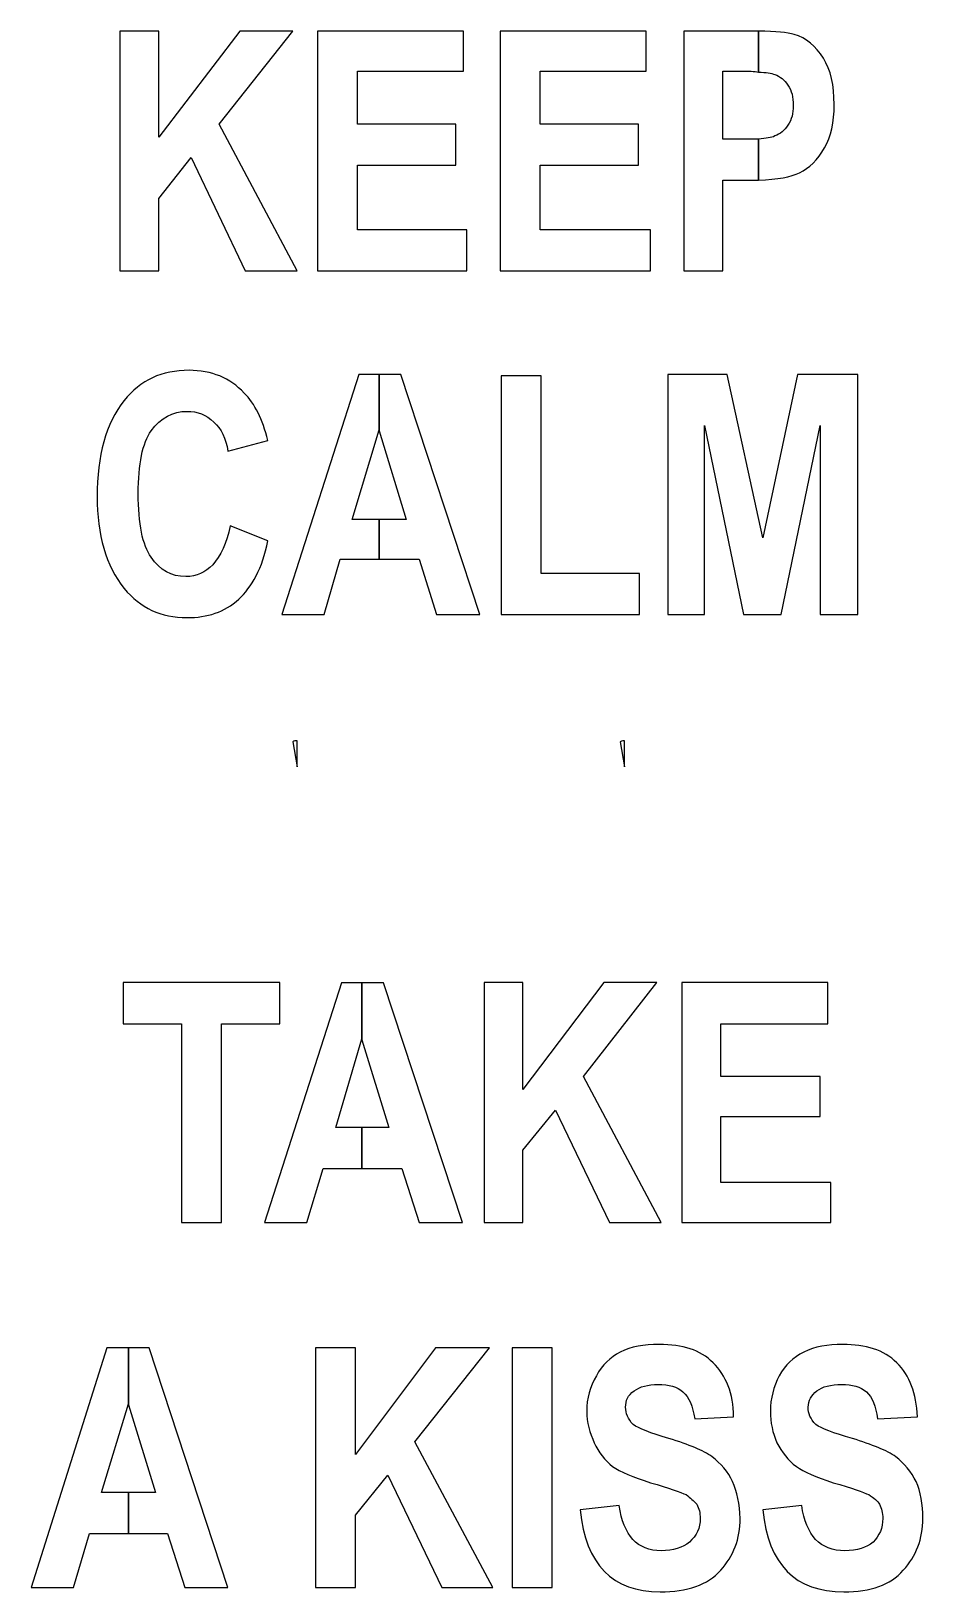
# Model space of a CAD drawing. Header units: centimetres. Extents: x -8.9 to 8.9, y -15.6 to 15.5.
import ezdxf

# ---------------------------------------------------------------- set-up
doc = ezdxf.new("R2010")
doc.units = ezdxf.units.CM
doc.header["$MEASUREMENT"] = 0
doc.layers.add('Layer 1', color=7, linetype='Continuous')

msp = doc.modelspace()

# ---------------------------------------------------------------- linework, layer by layer
at = {"layer": 'Layer 1'}
for points, knots in [([(-7.1147, 10.73109), (-7.1147, 10.73109), (-7.1147, 15.51018), (-7.1147, 15.51018), (-7.1147, 15.51018), (-7.1147, 15.51018), (-6.33976, 15.51018), (-6.33976, 15.51018), (-6.33976, 15.51018), (-6.33976, 15.51018), (-6.33976, 13.40066), (-6.33976, 13.40066), (-6.33976, 13.40066), (-6.33976, 13.40066), (-4.72511, 15.51018), (-4.72511, 15.51018), (-4.72511, 15.51018), (-4.72511, 15.51018), (-3.67049, 15.51018), (-3.67049, 15.51018), (-3.67049, 15.51018), (-3.67049, 15.51018), (-5.13419, 13.65873), (-5.13419, 13.65873), (-5.13419, 13.65873), (-5.13419, 13.65873), (-3.58434, 10.73106), (-3.58434, 10.73106), (-3.58434, 10.73106), (-3.58434, 10.73106), (-4.61764, 10.73106), (-4.61764, 10.73106), (-4.61764, 10.73106), (-4.61764, 10.73106), (-5.69389, 12.99155), (-5.69389, 12.99155), (-5.69389, 12.99155), (-5.69389, 12.99155), (-6.33976, 12.17343), (-6.33976, 12.17343), (-6.33976, 12.17343), (-6.33976, 12.17343), (-6.33976, 10.73108), (-6.33976, 10.73108), (-6.33976, 10.73108), (-6.33976, 10.73108), (-7.1147, 10.73109), (-7.1147, 10.73109)], [0, 0, 0, 0, 0.07692308, 0.07692308, 0.07692308, 0.07692308, 0.15384615, 0.15384615, 0.15384615, 0.15384615, 0.23076923, 0.23076923, 0.23076923, 0.23076923, 0.30769231, 0.30769231, 0.30769231, 0.30769231, 0.38461538, 0.38461538, 0.38461538, 0.38461538, 0.46153846, 0.46153846, 0.46153846, 0.46153846, 0.53846154, 0.53846154, 0.53846154, 0.53846154, 0.61538462, 0.61538462, 0.61538462, 0.61538462, 0.69230769, 0.69230769, 0.69230769, 0.69230769, 0.76923077, 0.76923077, 0.76923077, 0.76923077, 0.84615385, 0.84615385, 0.84615385, 0.84615385, 1, 1, 1, 1]), ([(-3.17532, 10.73109), (-3.17532, 10.73109), (-3.17532, 15.51018), (-3.17532, 15.51018), (-3.17532, 15.51018), (-3.17532, 15.51018), (-0.26921, 15.51018), (-0.26921, 15.51018), (-0.26921, 15.51018), (-0.26921, 15.51018), (-0.26921, 14.71368), (-0.26921, 14.71368), (-0.26921, 14.71368), (-0.26921, 14.71368), (-2.37879, 14.71368), (-2.37879, 14.71368), (-2.37879, 14.71368), (-2.37879, 14.71368), (-2.37879, 13.65876), (-2.37879, 13.65876), (-2.37879, 13.65876), (-2.37879, 13.65876), (-0.41987, 13.65876), (-0.41987, 13.65876), (-0.41987, 13.65876), (-0.41987, 13.65876), (-0.41987, 12.84091), (-0.41987, 12.84091), (-0.41987, 12.84091), (-0.41987, 12.84091), (-2.37879, 12.8409), (-2.37879, 12.8409), (-2.37879, 12.8409), (-2.37879, 12.8409), (-2.37879, 11.5492), (-2.37879, 11.5492), (-2.37879, 11.5492), (-2.37879, 11.5492), (-0.20468, 11.54921), (-0.20468, 11.54921), (-0.20468, 11.54921), (-0.20468, 11.54921), (-0.20468, 10.73109), (-0.20468, 10.73109), (-0.20468, 10.73109), (-0.20468, 10.73109), (-3.17532, 10.73109), (-3.17532, 10.73109)], [0, 0, 0, 0, 0.07692308, 0.07692308, 0.07692308, 0.07692308, 0.15384615, 0.15384615, 0.15384615, 0.15384615, 0.23076923, 0.23076923, 0.23076923, 0.23076923, 0.30769231, 0.30769231, 0.30769231, 0.30769231, 0.38461538, 0.38461538, 0.38461538, 0.38461538, 0.46153846, 0.46153846, 0.46153846, 0.46153846, 0.53846154, 0.53846154, 0.53846154, 0.53846154, 0.61538462, 0.61538462, 0.61538462, 0.61538462, 0.69230769, 0.69230769, 0.69230769, 0.69230769, 0.76923077, 0.76923077, 0.76923077, 0.76923077, 0.84615385, 0.84615385, 0.84615385, 0.84615385, 1, 1, 1, 1]), ([(0.46278, 10.73109), (0.46278, 10.73109), (0.46278, 15.51018), (0.46278, 15.51018), (0.46278, 15.51018), (0.46278, 15.51018), (3.3691, 15.51018), (3.3691, 15.51018), (3.3691, 15.51018), (3.3691, 15.51018), (3.3691, 14.71368), (3.3691, 14.71368), (3.3691, 14.71368), (3.3691, 14.71368), (1.25926, 14.71368), (1.25926, 14.71368), (1.25926, 14.71368), (1.25926, 14.71368), (1.25926, 13.65876), (1.25926, 13.65876), (1.25926, 13.65876), (1.25926, 13.65876), (3.21818, 13.65876), (3.21818, 13.65876), (3.21818, 13.65876), (3.21818, 13.65876), (3.21818, 12.84091), (3.21818, 12.84091), (3.21818, 12.84091), (3.21818, 12.84091), (1.25926, 12.8409), (1.25926, 12.8409), (1.25926, 12.8409), (1.25926, 12.8409), (1.25926, 11.5492), (1.25926, 11.5492), (1.25926, 11.5492), (1.25926, 11.5492), (3.45493, 11.54921), (3.45493, 11.54921), (3.45493, 11.54921), (3.45493, 11.54921), (3.45493, 10.73109), (3.45493, 10.73109), (3.45493, 10.73109), (3.45493, 10.73109), (0.46278, 10.73109), (0.46278, 10.73109)], [0, 0, 0, 0, 0.07692308, 0.07692308, 0.07692308, 0.07692308, 0.15384615, 0.15384615, 0.15384615, 0.15384615, 0.23076923, 0.23076923, 0.23076923, 0.23076923, 0.30769231, 0.30769231, 0.30769231, 0.30769231, 0.38461538, 0.38461538, 0.38461538, 0.38461538, 0.46153846, 0.46153846, 0.46153846, 0.46153846, 0.53846154, 0.53846154, 0.53846154, 0.53846154, 0.61538462, 0.61538462, 0.61538462, 0.61538462, 0.69230769, 0.69230769, 0.69230769, 0.69230769, 0.76923077, 0.76923077, 0.76923077, 0.76923077, 0.84615385, 0.84615385, 0.84615385, 0.84615385, 1, 1, 1, 1]), ([(4.12242, 10.73109), (4.12242, 10.73109), (4.12242, 10.73109), (4.12242, 10.73109), (4.12242, 10.73109), (4.12242, 10.73109), (4.12242, 15.51018), (4.12242, 15.51018), (4.12242, 15.51018), (4.12242, 15.51018), (5.39258, 15.51018), (5.39258, 15.51018), (5.39258, 15.51018), (5.45709, 15.51018), (5.54321, 15.51018), (5.60777, 15.51018), (5.60777, 15.51018), (5.60777, 15.51018), (5.60777, 14.69206), (5.60777, 14.69206), (5.60777, 14.69206), (5.52165, 14.71368), (5.41417, 14.71368), (5.28482, 14.71368), (5.28482, 14.71368), (5.28482, 14.71368), (4.89738, 14.71368), (4.89738, 14.71368), (4.89738, 14.71368), (4.89738, 14.71368), (4.89738, 13.35745), (4.89738, 13.35745), (4.89738, 13.35745), (4.89738, 13.35745), (5.3494, 13.35745), (5.3494, 13.35745), (5.3494, 13.35745), (5.43552, 13.35745), (5.52164, 13.35745), (5.60779, 13.35745), (5.60779, 13.35745), (5.60779, 13.35745), (5.60779, 12.5396), (5.60779, 12.5396), (5.60779, 12.5396), (5.54323, 12.5396), (5.47875, 12.5396), (5.41419, 12.5396), (5.41419, 12.5396), (5.41419, 12.5396), (4.89738, 12.5396), (4.89738, 12.5396), (4.89738, 12.5396), (4.89738, 12.5396), (4.89738, 10.73109), (4.89738, 10.73109), (4.89738, 10.73109), (4.89738, 10.73109), (4.12242, 10.73109), (4.12242, 10.73109)], [0, 0, 0, 0, 0.0625, 0.0625, 0.0625, 0.0625, 0.125, 0.125, 0.125, 0.125, 0.1875, 0.1875, 0.1875, 0.1875, 0.25, 0.25, 0.25, 0.25, 0.3125, 0.3125, 0.3125, 0.3125, 0.375, 0.375, 0.375, 0.375, 0.4375, 0.4375, 0.4375, 0.4375, 0.5, 0.5, 0.5, 0.5, 0.5625, 0.5625, 0.5625, 0.5625, 0.625, 0.625, 0.625, 0.625, 0.6875, 0.6875, 0.6875, 0.6875, 0.75, 0.75, 0.75, 0.75, 0.8125, 0.8125, 0.8125, 0.8125, 0.875, 0.875, 0.875, 0.875, 1, 1, 1, 1]), ([(5.60776, 15.51018), (5.95227, 15.51018), (6.1891, 15.48859), (6.31817, 15.44567), (6.31817, 15.44567), (6.55492, 15.38114), (6.74881, 15.20887), (6.89946, 14.97207), (6.89946, 14.97207), (7.05014, 14.73529), (7.1147, 14.43399), (7.1147, 14.04653), (7.1147, 14.04653), (7.1147, 13.70199), (7.05017, 13.40066), (6.92081, 13.18515), (6.92081, 13.18515), (6.79175, 12.94835), (6.6195, 12.77637), (6.42588, 12.69025), (6.42588, 12.69025), (6.25361, 12.60413), (5.99524, 12.5609), (5.60779, 12.5396), (5.60779, 12.5396), (5.60779, 12.5396), (5.60779, 13.35742), (5.60779, 13.35742), (5.60779, 13.35742), (5.75842, 13.37901), (5.86618, 13.37901), (5.93069, 13.42195), (5.93069, 13.42195), (6.03845, 13.46516), (6.12431, 13.52969), (6.18914, 13.63743), (6.18914, 13.63743), (6.27529, 13.74488), (6.29659, 13.87421), (6.29659, 14.02489), (6.29659, 14.02489), (6.29659, 14.19719), (6.27529, 14.32625), (6.18914, 14.43396), (6.18914, 14.43396), (6.12432, 14.54141), (6.03846, 14.60594), (5.93069, 14.64915), (5.93069, 14.64915), (5.86618, 14.67074), (5.75842, 14.69207), (5.60779, 14.69207), (5.60779, 14.69207), (5.60779, 14.69207), (5.60779, 15.51018), (5.60779, 15.51018), (5.60779, 15.51018), (5.60779, 15.51018), (5.60776, 15.51018), (5.60776, 15.51018)], [0, 0, 0, 0, 0.0625, 0.0625, 0.0625, 0.0625, 0.125, 0.125, 0.125, 0.125, 0.1875, 0.1875, 0.1875, 0.1875, 0.25, 0.25, 0.25, 0.25, 0.3125, 0.3125, 0.3125, 0.3125, 0.375, 0.375, 0.375, 0.375, 0.4375, 0.4375, 0.4375, 0.4375, 0.5, 0.5, 0.5, 0.5, 0.5625, 0.5625, 0.5625, 0.5625, 0.625, 0.625, 0.625, 0.625, 0.6875, 0.6875, 0.6875, 0.6875, 0.75, 0.75, 0.75, 0.75, 0.8125, 0.8125, 0.8125, 0.8125, 0.875, 0.875, 0.875, 0.875, 1, 1, 1, 1]), ([(-4.919, 5.6509), (-4.919, 5.6509), (-4.16568, 5.3493), (-4.16568, 5.3493), (-4.16568, 5.3493), (-4.27313, 4.81116), (-4.48831, 4.42373), (-4.74671, 4.18691), (-4.74671, 4.18691), (-5.02643, 3.92852), (-5.37097, 3.82102), (-5.78001, 3.82102), (-5.78001, 3.82102), (-6.29653, 3.82102), (-6.70558, 4.01464), (-7.02853, 4.40207), (-7.02853, 4.40207), (-7.39437, 4.85435), (-7.56661, 5.47861), (-7.56661, 6.23195), (-7.56661, 6.23195), (-7.56661, 7.05004), (-7.39437, 7.69594), (-7.02853, 8.14788), (-7.02853, 8.14788), (-6.70558, 8.55695), (-6.27521, 8.75057), (-5.73707, 8.75057), (-5.73707, 8.75057), (-5.28482, 8.75057), (-4.91898, 8.59989), (-4.63923, 8.29858), (-4.63923, 8.29858), (-4.42375, 8.08339), (-4.27313, 7.78209), (-4.16568, 7.35137), (-4.16568, 7.35137), (-4.16568, 7.35137), (-4.96189, 7.13618), (-4.96189, 7.13618), (-4.96189, 7.13618), (-5.00512, 7.39465), (-5.09127, 7.58817), (-5.2419, 7.71723), (-5.2419, 7.71723), (-5.39255, 7.8682), (-5.56482, 7.93271), (-5.78001, 7.93271), (-5.78001, 7.93271), (-6.06002, 7.93271), (-6.29653, 7.80338), (-6.49042, 7.54528), (-6.49042, 7.54528), (-6.66266, 7.30845), (-6.74884, 6.87779), (-6.74884, 6.29647), (-6.74884, 6.29647), (-6.74884, 5.69383), (-6.66267, 5.26319), (-6.49042, 5.02636), (-6.49042, 5.02636), (-6.31815, 4.76826), (-6.08137, 4.6389), (-5.80166, 4.6389), (-5.80166, 4.6389), (-5.58645, 4.6389), (-5.41418, 4.72502), (-5.26352, 4.87565), (-5.26352, 4.87565), (-5.11289, 5.048), (-4.98351, 5.30639), (-4.919, 5.6509)], [0, 0, 0, 0, 0.05263158, 0.05263158, 0.05263158, 0.05263158, 0.10526316, 0.10526316, 0.10526316, 0.10526316, 0.15789474, 0.15789474, 0.15789474, 0.15789474, 0.21052632, 0.21052632, 0.21052632, 0.21052632, 0.26315789, 0.26315789, 0.26315789, 0.26315789, 0.31578947, 0.31578947, 0.31578947, 0.31578947, 0.36842105, 0.36842105, 0.36842105, 0.36842105, 0.42105263, 0.42105263, 0.42105263, 0.42105263, 0.47368421, 0.47368421, 0.47368421, 0.47368421, 0.52631579, 0.52631579, 0.52631579, 0.52631579, 0.57894737, 0.57894737, 0.57894737, 0.57894737, 0.63157895, 0.63157895, 0.63157895, 0.63157895, 0.68421053, 0.68421053, 0.68421053, 0.68421053, 0.73684211, 0.73684211, 0.73684211, 0.73684211, 0.78947368, 0.78947368, 0.78947368, 0.78947368, 0.84210526, 0.84210526, 0.84210526, 0.84210526, 0.89473684, 0.89473684, 0.89473684, 0.89473684, 1, 1, 1, 1]), ([(-1.94839, 4.98344), (-1.94839, 4.98344), (-1.94839, 4.98344), (-1.94839, 4.98344), (-1.94839, 4.98344), (-1.94839, 4.98344), (-2.72333, 4.98344), (-2.72333, 4.98344), (-2.72333, 4.98344), (-2.72333, 4.98344), (-3.04625, 3.8856), (-3.04625, 3.8856), (-3.04625, 3.8856), (-3.04625, 3.8856), (-3.8857, 3.8856), (-3.8857, 3.8856), (-3.8857, 3.8856), (-3.8857, 3.8856), (-2.3572, 8.66474), (-2.3572, 8.66474), (-2.3572, 8.66474), (-2.3572, 8.66474), (-1.94839, 8.66475), (-1.94839, 8.66475), (-1.94839, 8.66475), (-1.94839, 8.66475), (-1.94839, 7.54527), (-1.94839, 7.54527), (-1.94839, 7.54527), (-1.94839, 7.54527), (-1.94839, 7.56662), (-1.94839, 7.56662), (-1.94839, 7.56662), (-1.94839, 7.56662), (-2.48624, 5.77994), (-2.48624, 5.77994), (-2.48624, 5.77994), (-2.48624, 5.77994), (-1.94839, 5.77994), (-1.94839, 5.77994), (-1.94839, 5.77994), (-1.94839, 5.77994), (-1.94839, 4.98344), (-1.94839, 4.98344)], [0, 0, 0, 0, 0.08333333, 0.08333333, 0.08333333, 0.08333333, 0.16666667, 0.16666667, 0.16666667, 0.16666667, 0.25, 0.25, 0.25, 0.25, 0.33333333, 0.33333333, 0.33333333, 0.33333333, 0.41666667, 0.41666667, 0.41666667, 0.41666667, 0.5, 0.5, 0.5, 0.5, 0.58333333, 0.58333333, 0.58333333, 0.58333333, 0.66666667, 0.66666667, 0.66666667, 0.66666667, 0.75, 0.75, 0.75, 0.75, 0.83333333, 0.83333333, 0.83333333, 0.83333333, 1, 1, 1, 1]), ([(0.05371, 3.8856), (0.05371, 3.8856), (-0.80732, 3.8856), (-0.80732, 3.8856), (-0.80732, 3.8856), (-0.80732, 3.8856), (-1.15183, 4.98344), (-1.15183, 4.98344), (-1.15183, 4.98344), (-1.15183, 4.98344), (-1.94837, 4.98344), (-1.94837, 4.98344), (-1.94837, 4.98344), (-1.94837, 4.98344), (-1.94837, 5.77994), (-1.94837, 5.77994), (-1.94837, 5.77994), (-1.94837, 5.77994), (-1.40994, 5.77994), (-1.40994, 5.77994), (-1.40994, 5.77994), (-1.40994, 5.77994), (-1.94837, 7.54527), (-1.94837, 7.54527), (-1.94837, 7.54527), (-1.94837, 7.54527), (-1.94837, 8.66475), (-1.94837, 8.66475), (-1.94837, 8.66475), (-1.94837, 8.66475), (-1.51773, 8.66475), (-1.51773, 8.66475), (-1.51773, 8.66475), (-1.51773, 8.66475), (0.05371, 3.8856), (0.05371, 3.8856)], [0, 0, 0, 0, 0.1, 0.1, 0.1, 0.1, 0.2, 0.2, 0.2, 0.2, 0.3, 0.3, 0.3, 0.3, 0.4, 0.4, 0.4, 0.4, 0.5, 0.5, 0.5, 0.5, 0.6, 0.6, 0.6, 0.6, 0.7, 0.7, 0.7, 0.7, 0.8, 0.8, 0.8, 0.8, 1, 1, 1, 1]), ([(0.4844, 3.8856), (0.4844, 3.8856), (0.4844, 8.6431), (0.4844, 8.6431), (0.4844, 8.6431), (0.4844, 8.6431), (1.28093, 8.6431), (1.28093, 8.6431), (1.28093, 8.6431), (1.28093, 8.6431), (1.28093, 4.70369), (1.28093, 4.70369), (1.28093, 4.70369), (1.28093, 4.70369), (3.2398, 4.7037), (3.2398, 4.7037), (3.2398, 4.7037), (3.2398, 4.7037), (3.2398, 3.88561), (3.2398, 3.88561), (3.2398, 3.88561), (3.2398, 3.88561), (0.4844, 3.8856), (0.4844, 3.8856)], [0, 0, 0, 0, 0.14285714, 0.14285714, 0.14285714, 0.14285714, 0.28571429, 0.28571429, 0.28571429, 0.28571429, 0.42857143, 0.42857143, 0.42857143, 0.42857143, 0.57142857, 0.57142857, 0.57142857, 0.57142857, 0.71428571, 0.71428571, 0.71428571, 0.71428571, 1, 1, 1, 1]), ([(3.79955, 3.8856), (3.79955, 3.8856), (3.79955, 8.66472), (3.79955, 8.66472), (3.79955, 8.66472), (3.79955, 8.66472), (4.98351, 8.66472), (4.98351, 8.66472), (4.98351, 8.66472), (4.98351, 8.66472), (5.69392, 5.41408), (5.69392, 5.41408), (5.69392, 5.41408), (5.69392, 5.41408), (6.38268, 8.66472), (6.38268, 8.66472), (6.38268, 8.66472), (6.38268, 8.66472), (7.58828, 8.66472), (7.58828, 8.66472), (7.58828, 8.66472), (7.58828, 8.66472), (7.58828, 3.88558), (7.58828, 3.88558), (7.58828, 3.88558), (7.58828, 3.88558), (6.83495, 3.88558), (6.83495, 3.88558), (6.83495, 3.88558), (6.83495, 3.88558), (6.83495, 7.65272), (6.83495, 7.65272), (6.83495, 7.65272), (6.83495, 7.65272), (6.06006, 3.88558), (6.06006, 3.88558), (6.06006, 3.88558), (6.06006, 3.88558), (5.30646, 3.88558), (5.30646, 3.88558), (5.30646, 3.88558), (5.30646, 3.88558), (4.5315, 7.65272), (4.5315, 7.65272), (4.5315, 7.65272), (4.5315, 7.65272), (4.5315, 3.88558), (4.5315, 3.88558), (4.5315, 3.88558), (4.5315, 3.88558), (3.79955, 3.88558), (3.79955, 3.88558), (3.79955, 3.88558), (3.79955, 3.88558), (3.79955, 3.8856), (3.79955, 3.8856)], [0, 0, 0, 0, 0.06666667, 0.06666667, 0.06666667, 0.06666667, 0.13333333, 0.13333333, 0.13333333, 0.13333333, 0.2, 0.2, 0.2, 0.2, 0.26666667, 0.26666667, 0.26666667, 0.26666667, 0.33333333, 0.33333333, 0.33333333, 0.33333333, 0.4, 0.4, 0.4, 0.4, 0.46666667, 0.46666667, 0.46666667, 0.46666667, 0.53333333, 0.53333333, 0.53333333, 0.53333333, 0.6, 0.6, 0.6, 0.6, 0.66666667, 0.66666667, 0.66666667, 0.66666667, 0.73333333, 0.73333333, 0.73333333, 0.73333333, 0.8, 0.8, 0.8, 0.8, 0.86666667, 0.86666667, 0.86666667, 0.86666667, 1, 1, 1, 1]), ([(-3.67049, 1.34539), (-3.6489, 1.36695), (-3.60567, 1.36695), (-3.58437, 1.36695), (-3.58437, 1.36695), (-3.58437, 1.36695), (-3.58437, 0.85017), (-3.58437, 0.85017), (-3.58437, 0.85017), (-3.58437, 0.85017), (-3.67049, 1.34539), (-3.67049, 1.34539)], [0, 0, 0, 0, 0.25, 0.25, 0.25, 0.25, 0.5, 0.5, 0.5, 0.5, 1, 1, 1, 1]), ([(2.85234, 1.34539), (2.89555, 1.36695), (2.9169, 1.36695), (2.93846, 1.36695), (2.93846, 1.36695), (2.93846, 1.36695), (2.93846, 0.85017), (2.93846, 0.85017), (2.93846, 0.85017), (2.93846, 0.85017), (2.85234, 1.34539), (2.85234, 1.34539)], [0, 0, 0, 0, 0.25, 0.25, 0.25, 0.25, 0.5, 0.5, 0.5, 0.5, 1, 1, 1, 1]), ([(-5.8878, -8.23419), (-5.8878, -8.23419), (-5.8878, -4.27319), (-5.8878, -4.27319), (-5.8878, -4.27319), (-5.8878, -4.27319), (-7.05017, -4.27319), (-7.05017, -4.27319), (-7.05017, -4.27319), (-7.05017, -4.27319), (-7.05017, -3.4551), (-7.05017, -3.4551), (-7.05017, -3.4551), (-7.05017, -3.4551), (-3.92861, -3.4551), (-3.92861, -3.4551), (-3.92861, -3.4551), (-3.92861, -3.4551), (-3.92861, -4.27319), (-3.92861, -4.27319), (-3.92861, -4.27319), (-3.92861, -4.27319), (-5.0913, -4.27319), (-5.0913, -4.27319), (-5.0913, -4.27319), (-5.0913, -4.27319), (-5.0913, -8.23419), (-5.0913, -8.23419), (-5.0913, -8.23419), (-5.0913, -8.23419), (-5.8878, -8.23419), (-5.8878, -8.23419)], [0, 0, 0, 0, 0.11111111, 0.11111111, 0.11111111, 0.11111111, 0.22222222, 0.22222222, 0.22222222, 0.22222222, 0.33333333, 0.33333333, 0.33333333, 0.33333333, 0.44444444, 0.44444444, 0.44444444, 0.44444444, 0.55555556, 0.55555556, 0.55555556, 0.55555556, 0.66666667, 0.66666667, 0.66666667, 0.66666667, 0.77777778, 0.77777778, 0.77777778, 0.77777778, 1, 1, 1, 1]), ([(-2.29261, -7.15797), (-2.29261, -7.15797), (-2.29261, -7.15797), (-2.29261, -7.15797), (-2.29261, -7.15797), (-2.29261, -7.15797), (-3.06753, -7.15797), (-3.06753, -7.15797), (-3.06753, -7.15797), (-3.06753, -7.15797), (-3.39048, -8.23419), (-3.39048, -8.23419), (-3.39048, -8.23419), (-3.39048, -8.23419), (-4.22995, -8.23419), (-4.22995, -8.23419), (-4.22995, -8.23419), (-4.22995, -8.23419), (-2.70172, -3.45513), (-2.70172, -3.45513), (-2.70172, -3.45513), (-2.70172, -3.45513), (-2.29264, -3.45513), (-2.29264, -3.45513), (-2.29264, -3.45513), (-2.29264, -3.45513), (-2.29264, -4.59617), (-2.29264, -4.59617), (-2.29264, -4.59617), (-2.29264, -4.59617), (-2.29264, -4.57453), (-2.29264, -4.57453), (-2.29264, -4.57453), (-2.29264, -4.57453), (-2.80916, -6.33983), (-2.80916, -6.33983), (-2.80916, -6.33983), (-2.80916, -6.33983), (-2.29264, -6.33983), (-2.29264, -6.33983), (-2.29264, -6.33983), (-2.29264, -6.33983), (-2.29264, -7.15797), (-2.29264, -7.15797), (-2.29264, -7.15797), (-2.29264, -7.15797), (-2.29261, -7.15797), (-2.29261, -7.15797)], [0, 0, 0, 0, 0.07692308, 0.07692308, 0.07692308, 0.07692308, 0.15384615, 0.15384615, 0.15384615, 0.15384615, 0.23076923, 0.23076923, 0.23076923, 0.23076923, 0.30769231, 0.30769231, 0.30769231, 0.30769231, 0.38461538, 0.38461538, 0.38461538, 0.38461538, 0.46153846, 0.46153846, 0.46153846, 0.46153846, 0.53846154, 0.53846154, 0.53846154, 0.53846154, 0.61538462, 0.61538462, 0.61538462, 0.61538462, 0.69230769, 0.69230769, 0.69230769, 0.69230769, 0.76923077, 0.76923077, 0.76923077, 0.76923077, 0.84615385, 0.84615385, 0.84615385, 0.84615385, 1, 1, 1, 1]), ([(-0.29051, -8.23419), (-0.29051, -8.23419), (-1.15184, -8.23419), (-1.15184, -8.23419), (-1.15184, -8.23419), (-1.15184, -8.23419), (-1.49612, -7.15797), (-1.49612, -7.15797), (-1.49612, -7.15797), (-1.49612, -7.15797), (-2.29261, -7.15797), (-2.29261, -7.15797), (-2.29261, -7.15797), (-2.29261, -7.15797), (-2.29261, -6.33983), (-2.29261, -6.33983), (-2.29261, -6.33983), (-2.29261, -6.33983), (-1.75451, -6.33983), (-1.75451, -6.33983), (-1.75451, -6.33983), (-1.75451, -6.33983), (-2.29262, -4.59617), (-2.29262, -4.59617), (-2.29262, -4.59617), (-2.29262, -4.59617), (-2.29262, -3.45513), (-2.29262, -3.45513), (-2.29262, -3.45513), (-2.29262, -3.45513), (-1.86195, -3.45513), (-1.86195, -3.45513), (-1.86195, -3.45513), (-1.86195, -3.45513), (-0.29051, -8.23419), (-0.29051, -8.23419)], [0, 0, 0, 0, 0.1, 0.1, 0.1, 0.1, 0.2, 0.2, 0.2, 0.2, 0.3, 0.3, 0.3, 0.3, 0.4, 0.4, 0.4, 0.4, 0.5, 0.5, 0.5, 0.5, 0.6, 0.6, 0.6, 0.6, 0.7, 0.7, 0.7, 0.7, 0.8, 0.8, 0.8, 0.8, 1, 1, 1, 1]), ([(0.13983, -8.23419), (0.13983, -8.23419), (0.13983, -3.4551), (0.13983, -3.4551), (0.13983, -3.4551), (0.13983, -3.4551), (0.91477, -3.4551), (0.91477, -3.4551), (0.91477, -3.4551), (0.91477, -3.4551), (0.91477, -5.58621), (0.91477, -5.58621), (0.91477, -5.58621), (0.91477, -5.58621), (2.52939, -3.4551), (2.52939, -3.4551), (2.52939, -3.4551), (2.52939, -3.4551), (3.58436, -3.4551), (3.58436, -3.4551), (3.58436, -3.4551), (3.58436, -3.4551), (2.12037, -5.32811), (2.12037, -5.32811), (2.12037, -5.32811), (2.12037, -5.32811), (3.67048, -8.23419), (3.67048, -8.23419), (3.67048, -8.23419), (3.67048, -8.23419), (2.63713, -8.23419), (2.63713, -8.23419), (2.63713, -8.23419), (2.63713, -8.23419), (1.56059, -5.99531), (1.56059, -5.99531), (1.56059, -5.99531), (1.56059, -5.99531), (0.91477, -6.79181), (0.91477, -6.79181), (0.91477, -6.79181), (0.91477, -6.79181), (0.91477, -8.23419), (0.91477, -8.23419), (0.91477, -8.23419), (0.91477, -8.23419), (0.13983, -8.23419), (0.13983, -8.23419)], [0, 0, 0, 0, 0.07692308, 0.07692308, 0.07692308, 0.07692308, 0.15384615, 0.15384615, 0.15384615, 0.15384615, 0.23076923, 0.23076923, 0.23076923, 0.23076923, 0.30769231, 0.30769231, 0.30769231, 0.30769231, 0.38461538, 0.38461538, 0.38461538, 0.38461538, 0.46153846, 0.46153846, 0.46153846, 0.46153846, 0.53846154, 0.53846154, 0.53846154, 0.53846154, 0.61538462, 0.61538462, 0.61538462, 0.61538462, 0.69230769, 0.69230769, 0.69230769, 0.69230769, 0.76923077, 0.76923077, 0.76923077, 0.76923077, 0.84615385, 0.84615385, 0.84615385, 0.84615385, 1, 1, 1, 1]), ([(4.07921, -8.23419), (4.07921, -8.23419), (4.07921, -3.4551), (4.07921, -3.4551), (4.07921, -3.4551), (4.07921, -3.4551), (6.98556, -3.4551), (6.98556, -3.4551), (6.98556, -3.4551), (6.98556, -3.4551), (6.98556, -4.27319), (6.98556, -4.27319), (6.98556, -4.27319), (6.98556, -4.27319), (4.85444, -4.27319), (4.85444, -4.27319), (4.85444, -4.27319), (4.85444, -4.27319), (4.85444, -5.32811), (4.85444, -5.32811), (4.85444, -5.32811), (4.85444, -5.32811), (6.83495, -5.32811), (6.83495, -5.32811), (6.83495, -5.32811), (6.83495, -5.32811), (6.83495, -6.12464), (6.83495, -6.12464), (6.83495, -6.12464), (6.83495, -6.12464), (4.85444, -6.12464), (4.85444, -6.12464), (4.85444, -6.12464), (4.85444, -6.12464), (4.85444, -7.43763), (4.85444, -7.43763), (4.85444, -7.43763), (4.85444, -7.43763), (7.05011, -7.43764), (7.05011, -7.43764), (7.05011, -7.43764), (7.05011, -7.43764), (7.05011, -8.23417), (7.05011, -8.23417), (7.05011, -8.23417), (7.05011, -8.23417), (4.07921, -8.23416), (4.07921, -8.23416), (4.07921, -8.23416), (4.07921, -8.23416), (4.07921, -8.23419), (4.07921, -8.23419)], [0, 0, 0, 0, 0.07142857, 0.07142857, 0.07142857, 0.07142857, 0.14285714, 0.14285714, 0.14285714, 0.14285714, 0.21428571, 0.21428571, 0.21428571, 0.21428571, 0.28571429, 0.28571429, 0.28571429, 0.28571429, 0.35714286, 0.35714286, 0.35714286, 0.35714286, 0.42857143, 0.42857143, 0.42857143, 0.42857143, 0.5, 0.5, 0.5, 0.5, 0.57142857, 0.57142857, 0.57142857, 0.57142857, 0.64285714, 0.64285714, 0.64285714, 0.64285714, 0.71428571, 0.71428571, 0.71428571, 0.71428571, 0.78571429, 0.78571429, 0.78571429, 0.78571429, 0.85714286, 0.85714286, 0.85714286, 0.85714286, 1, 1, 1, 1]), ([(-6.94243, -14.43396), (-6.94243, -14.43396), (-6.94243, -14.43396), (-6.94243, -14.43396), (-6.94243, -14.43396), (-6.94243, -14.43396), (-7.71731, -14.43396), (-7.71731, -14.43396), (-7.71731, -14.43396), (-7.71731, -14.43396), (-8.04026, -15.51018), (-8.04026, -15.51018), (-8.04026, -15.51018), (-8.04026, -15.51018), (-8.88, -15.51018), (-8.88, -15.51018), (-8.88, -15.51018), (-8.88, -15.51018), (-7.37307, -10.73125), (-7.37307, -10.73125), (-7.37307, -10.73125), (-7.37307, -10.73125), (-6.94243, -10.73125), (-6.94243, -10.73125), (-6.94243, -10.73125), (-6.94243, -10.73125), (-6.94243, -11.87213), (-6.94243, -11.87213), (-6.94243, -11.87213), (-6.94243, -11.87213), (-6.94243, -11.85062), (-6.94243, -11.85062), (-6.94243, -11.85062), (-6.94243, -11.85062), (-7.4808, -13.61581), (-7.4808, -13.61581), (-7.4808, -13.61581), (-7.4808, -13.61581), (-6.94243, -13.61582), (-6.94243, -13.61582), (-6.94243, -13.61582), (-6.94243, -13.61582), (-6.94243, -14.43396), (-6.94243, -14.43396)], [0, 0, 0, 0, 0.08333333, 0.08333333, 0.08333333, 0.08333333, 0.16666667, 0.16666667, 0.16666667, 0.16666667, 0.25, 0.25, 0.25, 0.25, 0.33333333, 0.33333333, 0.33333333, 0.33333333, 0.41666667, 0.41666667, 0.41666667, 0.41666667, 0.5, 0.5, 0.5, 0.5, 0.58333333, 0.58333333, 0.58333333, 0.58333333, 0.66666667, 0.66666667, 0.66666667, 0.66666667, 0.75, 0.75, 0.75, 0.75, 0.83333333, 0.83333333, 0.83333333, 0.83333333, 1, 1, 1, 1]), ([(-4.96192, -15.51018), (-4.96192, -15.51018), (-5.82295, -15.51018), (-5.82295, -15.51018), (-5.82295, -15.51018), (-5.82295, -15.51018), (-6.16749, -14.43396), (-6.16749, -14.43396), (-6.16749, -14.43396), (-6.16749, -14.43396), (-6.94243, -14.43396), (-6.94243, -14.43396), (-6.94243, -14.43396), (-6.94243, -14.43396), (-6.94243, -13.61582), (-6.94243, -13.61582), (-6.94243, -13.61582), (-6.94243, -13.61582), (-6.40429, -13.61582), (-6.40429, -13.61582), (-6.40429, -13.61582), (-6.40429, -13.61582), (-6.94243, -11.87214), (-6.94243, -11.87214), (-6.94243, -11.87214), (-6.94243, -11.87214), (-6.94243, -10.73126), (-6.94243, -10.73126), (-6.94243, -10.73126), (-6.94243, -10.73126), (-6.53362, -10.73125), (-6.53362, -10.73125), (-6.53362, -10.73125), (-6.53362, -10.73125), (-4.96192, -15.51018), (-4.96192, -15.51018)], [0, 0, 0, 0, 0.1, 0.1, 0.1, 0.1, 0.2, 0.2, 0.2, 0.2, 0.3, 0.3, 0.3, 0.3, 0.4, 0.4, 0.4, 0.4, 0.5, 0.5, 0.5, 0.5, 0.6, 0.6, 0.6, 0.6, 0.7, 0.7, 0.7, 0.7, 0.8, 0.8, 0.8, 0.8, 1, 1, 1, 1]), ([(-3.21821, -15.51018), (-3.21821, -15.51018), (-3.21821, -10.73125), (-3.21821, -10.73125), (-3.21821, -10.73125), (-3.21821, -10.73125), (-2.422, -10.73125), (-2.422, -10.73125), (-2.422, -10.73125), (-2.422, -10.73125), (-2.422, -12.8625), (-2.422, -12.8625), (-2.422, -12.8625), (-2.422, -12.8625), (-0.82894, -10.73125), (-0.82894, -10.73125), (-0.82894, -10.73125), (-0.82894, -10.73125), (0.24757, -10.73125), (0.24757, -10.73125), (0.24757, -10.73125), (0.24757, -10.73125), (-1.2377, -12.60439), (-1.2377, -12.60439), (-1.2377, -12.60439), (-1.2377, -12.60439), (0.3121, -15.51018), (0.3121, -15.51018), (0.3121, -15.51018), (0.3121, -15.51018), (-0.69961, -15.51018), (-0.69961, -15.51018), (-0.69961, -15.51018), (-0.69961, -15.51018), (-1.77615, -13.2713), (-1.77615, -13.2713), (-1.77615, -13.2713), (-1.77615, -13.2713), (-2.42202, -14.0678), (-2.42202, -14.0678), (-2.42202, -14.0678), (-2.42202, -14.0678), (-2.42202, -15.51018), (-2.42202, -15.51018), (-2.42202, -15.51018), (-2.42202, -15.51018), (-3.21821, -15.51018), (-3.21821, -15.51018)], [0, 0, 0, 0, 0.07692308, 0.07692308, 0.07692308, 0.07692308, 0.15384615, 0.15384615, 0.15384615, 0.15384615, 0.23076923, 0.23076923, 0.23076923, 0.23076923, 0.30769231, 0.30769231, 0.30769231, 0.30769231, 0.38461538, 0.38461538, 0.38461538, 0.38461538, 0.46153846, 0.46153846, 0.46153846, 0.46153846, 0.53846154, 0.53846154, 0.53846154, 0.53846154, 0.61538462, 0.61538462, 0.61538462, 0.61538462, 0.69230769, 0.69230769, 0.69230769, 0.69230769, 0.76923077, 0.76923077, 0.76923077, 0.76923077, 0.84615385, 0.84615385, 0.84615385, 0.84615385, 1, 1, 1, 1]), ([(0.69958, -15.51018), (0.69958, -15.51018), (0.69958, -10.73125), (0.69958, -10.73125), (0.69958, -10.73125), (0.69958, -10.73125), (1.49609, -10.73125), (1.49609, -10.73125), (1.49609, -10.73125), (1.49609, -10.73125), (1.49609, -15.51018), (1.49609, -15.51018), (1.49609, -15.51018), (1.49609, -15.51018), (0.69958, -15.51018), (0.69958, -15.51018)], [0, 0, 0, 0, 0.2, 0.2, 0.2, 0.2, 0.4, 0.4, 0.4, 0.4, 0.6, 0.6, 0.6, 0.6, 1, 1, 1, 1]), ([(2.05581, -13.96041), (2.05581, -13.96041), (2.83077, -13.87458), (2.83077, -13.87458), (2.83077, -13.87458), (2.91689, -14.4772), (3.19685, -14.7785), (3.6705, -14.7785), (3.6705, -14.7785), (3.90698, -14.7785), (4.10087, -14.71368), (4.22994, -14.60623), (4.22994, -14.60623), (4.38057, -14.47719), (4.44542, -14.32651), (4.44542, -14.13268), (4.44542, -14.13268), (4.44542, -14.02518), (4.42386, -13.93879), (4.38057, -13.85294), (4.38057, -13.85294), (4.31636, -13.78809), (4.25151, -13.72388), (4.16538, -13.65905), (4.16538, -13.65905), (4.05796, -13.61584), (3.82113, -13.52999), (3.45497, -13.42201), (3.45497, -13.42201), (3.11072, -13.31451), (2.85235, -13.20712), (2.70173, -13.09962), (2.70173, -13.09962), (2.55105, -12.97), (2.42169, -12.81929), (2.33557, -12.62549), (2.33557, -12.62549), (2.24974, -12.43213), (2.18489, -12.21668), (2.18489, -12.00121), (2.18489, -12.00121), (2.18489, -11.74324), (2.24974, -11.50644), (2.3788, -11.29096), (2.3788, -11.29096), (2.48622, -11.07577), (2.65846, -10.92507), (2.85238, -10.81738), (2.85238, -10.81738), (3.06757, -10.70988), (3.32593, -10.6667), (3.62734, -10.6667), (3.62734, -10.6667), (4.10092, -10.6667), (4.44543, -10.77446), (4.70353, -11.03286), (4.70353, -11.03286), (4.96192, -11.29099), (5.1126, -11.63548), (5.1126, -12.10929), (5.1126, -12.10929), (5.1126, -12.10929), (4.33764, -12.15184), (4.33764, -12.15184), (4.33764, -12.15184), (4.29478, -11.89374), (4.22995, -11.72163), (4.10089, -11.61394), (4.10089, -11.61394), (3.99339, -11.50644), (3.82115, -11.46326), (3.60567, -11.46326), (3.60567, -11.46326), (3.41205, -11.46326), (3.2398, -11.50647), (3.13209, -11.59259), (3.13209, -11.59259), (3.00305, -11.67845), (2.95985, -11.78619), (2.95985, -11.91541), (2.95985, -11.91541), (2.95985, -12.04445), (3.00306, -12.15187), (3.11074, -12.25992), (3.11074, -12.25992), (3.21824, -12.34578), (3.45499, -12.43219), (3.82115, -12.53966), (3.82115, -12.53966), (4.22996, -12.66872), (4.50999, -12.77678), (4.68224, -12.90582), (4.68224, -12.90582), (4.85451, -13.03488), (5.00514, -13.20715), (5.09126, -13.40096), (5.09126, -13.40096), (5.17712, -13.59432), (5.24194, -13.85297), (5.24194, -14.13272), (5.24194, -14.13272), (5.24194, -14.54145), (5.11261, -14.88604), (4.85448, -15.16571), (4.85448, -15.16571), (4.59609, -15.46765), (4.18702, -15.59672), (3.64888, -15.59672), (3.64888, -15.59672), (2.70171, -15.59665), (2.16358, -15.05824), (2.05581, -13.96041)], [0, 0, 0, 0, 0.03448276, 0.03448276, 0.03448276, 0.03448276, 0.06896552, 0.06896552, 0.06896552, 0.06896552, 0.10344828, 0.10344828, 0.10344828, 0.10344828, 0.13793103, 0.13793103, 0.13793103, 0.13793103, 0.17241379, 0.17241379, 0.17241379, 0.17241379, 0.20689655, 0.20689655, 0.20689655, 0.20689655, 0.24137931, 0.24137931, 0.24137931, 0.24137931, 0.27586207, 0.27586207, 0.27586207, 0.27586207, 0.31034483, 0.31034483, 0.31034483, 0.31034483, 0.34482759, 0.34482759, 0.34482759, 0.34482759, 0.37931034, 0.37931034, 0.37931034, 0.37931034, 0.4137931, 0.4137931, 0.4137931, 0.4137931, 0.44827586, 0.44827586, 0.44827586, 0.44827586, 0.48275862, 0.48275862, 0.48275862, 0.48275862, 0.51724138, 0.51724138, 0.51724138, 0.51724138, 0.55172414, 0.55172414, 0.55172414, 0.55172414, 0.5862069, 0.5862069, 0.5862069, 0.5862069, 0.62068966, 0.62068966, 0.62068966, 0.62068966, 0.65517241, 0.65517241, 0.65517241, 0.65517241, 0.68965517, 0.68965517, 0.68965517, 0.68965517, 0.72413793, 0.72413793, 0.72413793, 0.72413793, 0.75862069, 0.75862069, 0.75862069, 0.75862069, 0.79310345, 0.79310345, 0.79310345, 0.79310345, 0.82758621, 0.82758621, 0.82758621, 0.82758621, 0.86206897, 0.86206897, 0.86206897, 0.86206897, 0.89655172, 0.89655172, 0.89655172, 0.89655172, 0.93103448, 0.93103448, 0.93103448, 0.93103448, 1, 1, 1, 1]), ([(5.69391, -13.96041), (5.69391, -13.96041), (6.4688, -13.87458), (6.4688, -13.87458), (6.4688, -13.87458), (6.55495, -14.4772), (6.83498, -14.7785), (7.32991, -14.7785), (7.32991, -14.7785), (7.56663, -14.7785), (7.76055, -14.71368), (7.88958, -14.60623), (7.88958, -14.60623), (8.01893, -14.47719), (8.08349, -14.32651), (8.08349, -14.13268), (8.08349, -14.13268), (8.08349, -14.02518), (8.06185, -13.93879), (8.01893, -13.85294), (8.01893, -13.85294), (7.97572, -13.78809), (7.91124, -13.72388), (7.80345, -13.65905), (7.80345, -13.65905), (7.69595, -13.61584), (7.48079, -13.52999), (7.09304, -13.42201), (7.09304, -13.42201), (6.74879, -13.31451), (6.51199, -13.20712), (6.36136, -13.09962), (6.36136, -13.09962), (6.18909, -12.97), (6.08135, -12.81929), (5.97356, -12.62549), (5.97356, -12.62549), (5.8877, -12.43213), (5.84452, -12.21668), (5.84452, -12.00121), (5.84452, -12.00121), (5.84452, -11.74324), (5.90908, -11.50644), (6.01679, -11.29096), (6.01679, -11.29096), (6.14583, -11.07577), (6.29653, -10.92507), (6.51201, -10.81738), (6.51201, -10.81738), (6.7272, -10.70988), (6.98556, -10.6667), (7.28695, -10.6667), (7.28695, -10.6667), (7.73888, -10.6667), (8.10504, -10.77446), (8.36317, -11.03286), (8.36317, -11.03286), (8.62156, -11.29099), (8.75094, -11.63548), (8.77224, -12.10929), (8.77224, -12.10929), (8.77224, -12.10929), (7.97574, -12.15184), (7.97574, -12.15184), (7.97574, -12.15184), (7.95444, -11.89374), (7.86798, -11.72163), (7.76055, -11.61394), (7.76055, -11.61394), (7.63149, -11.50644), (7.48081, -11.46326), (7.26533, -11.46326), (7.26533, -11.46326), (7.05014, -11.46326), (6.87787, -11.50647), (6.77011, -11.59259), (6.77011, -11.59259), (6.66269, -11.67845), (6.59784, -11.78619), (6.59784, -11.91541), (6.59784, -11.91541), (6.59784, -12.04445), (6.64105, -12.15187), (6.74881, -12.25992), (6.74881, -12.25992), (6.85623, -12.34578), (7.09306, -12.43219), (7.48078, -12.53966), (7.48078, -12.53966), (7.86794, -12.66872), (8.1696, -12.77678), (8.34158, -12.90582), (8.34158, -12.90582), (8.51385, -13.03488), (8.64315, -13.20715), (8.75094, -13.40096), (8.75094, -13.40096), (8.83672, -13.59432), (8.88, -13.85297), (8.88, -14.13272), (8.88, -14.13272), (8.88, -14.54145), (8.75094, -14.88604), (8.49249, -15.16571), (8.49249, -15.16571), (8.2341, -15.46765), (7.84667, -15.59672), (7.30853, -15.59672), (7.30853, -15.59672), (6.33973, -15.59665), (5.80162, -15.05824), (5.69391, -13.96041)], [0, 0, 0, 0, 0.03448276, 0.03448276, 0.03448276, 0.03448276, 0.06896552, 0.06896552, 0.06896552, 0.06896552, 0.10344828, 0.10344828, 0.10344828, 0.10344828, 0.13793103, 0.13793103, 0.13793103, 0.13793103, 0.17241379, 0.17241379, 0.17241379, 0.17241379, 0.20689655, 0.20689655, 0.20689655, 0.20689655, 0.24137931, 0.24137931, 0.24137931, 0.24137931, 0.27586207, 0.27586207, 0.27586207, 0.27586207, 0.31034483, 0.31034483, 0.31034483, 0.31034483, 0.34482759, 0.34482759, 0.34482759, 0.34482759, 0.37931034, 0.37931034, 0.37931034, 0.37931034, 0.4137931, 0.4137931, 0.4137931, 0.4137931, 0.44827586, 0.44827586, 0.44827586, 0.44827586, 0.48275862, 0.48275862, 0.48275862, 0.48275862, 0.51724138, 0.51724138, 0.51724138, 0.51724138, 0.55172414, 0.55172414, 0.55172414, 0.55172414, 0.5862069, 0.5862069, 0.5862069, 0.5862069, 0.62068966, 0.62068966, 0.62068966, 0.62068966, 0.65517241, 0.65517241, 0.65517241, 0.65517241, 0.68965517, 0.68965517, 0.68965517, 0.68965517, 0.72413793, 0.72413793, 0.72413793, 0.72413793, 0.75862069, 0.75862069, 0.75862069, 0.75862069, 0.79310345, 0.79310345, 0.79310345, 0.79310345, 0.82758621, 0.82758621, 0.82758621, 0.82758621, 0.86206897, 0.86206897, 0.86206897, 0.86206897, 0.89655172, 0.89655172, 0.89655172, 0.89655172, 0.93103448, 0.93103448, 0.93103448, 0.93103448, 1, 1, 1, 1])]:
    msp.add_open_spline(points, degree=3, knots=knots, dxfattribs=at)

doc.saveas('drawing.dxf')
